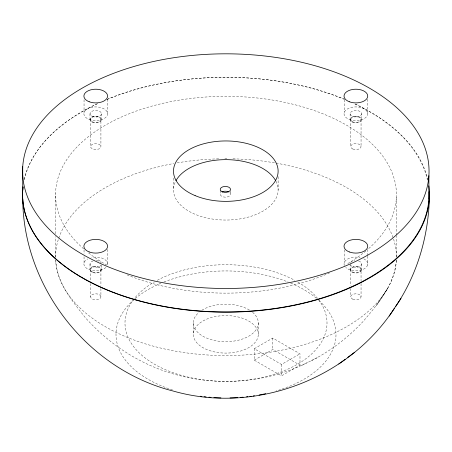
<?xml version="1.0" encoding="UTF-8"?>
<svg xmlns="http://www.w3.org/2000/svg" width="452" height="452" viewBox="0 0 452 452"><rect width="100%" height="100%" fill="white"/><g stroke="black" fill="none" stroke-linecap="round" stroke-linejoin="round"><path stroke-width="0.34" stroke-dasharray="2.26 1.69" d="M55.562 256.985L55.568 236.571M55.568 233.757L55.573 193.631M396.364 257.261L396.387 236.074M396.387 235.368L396.427 195.823M396.364 260.086C394.828 284.246 378.154 303.727 363.205 321.378C348.147 337.508 330.401 351.328 310.558 361.063M254.261 348.741L272.754 338.062L299.987 353.786L299.987 365.193L281.494 375.872L254.261 360.148L254.261 348.741L281.494 364.459L299.987 353.786M254.261 360.148L272.754 349.469L299.987 365.193M55.76 260.279C56.715 282.669 72.032 300.687 85.208 317.502C104.508 339.22 128.571 356.617 155.46 367.702C203.863 387.449 260.668 385.991 307.518 362.56M301.45 365.6L317.355 357.656M367.566 99.214L367.566 114.859M367.566 249.402L367.566 255.521M367.566 256.205L367.566 265.047M361.623 113.746A5.746 3.317 0 0 1 353.001 116.622A5.746 3.317 0 0 1 353.001 110.876A5.746 3.317 0 0 1 361.623 113.746L361.623 119.526A5.746 3.317 0 0 1 353.001 122.402A5.746 3.317 0 0 1 353.001 116.65A5.746 3.317 0 0 1 361.623 119.526M361.623 263.934L361.623 269.714M361.052 119.526L361.052 146.601M361.052 269.714A5.175 2.989 0 0 1 353.289 272.302A5.175 2.989 0 0 1 353.289 267.126A5.175 2.989 0 0 1 361.052 269.714L361.052 280.822M361.052 283.596L361.052 296.789M350.701 119.526L350.701 146.601M350.701 269.714L350.701 285.681M350.701 288.455L350.701 296.789M350.13 113.746L350.13 119.526M350.13 263.934L350.13 269.714M344.187 99.706L344.187 112.633M344.187 249.894L344.187 262.821M281.494 364.459L281.494 375.872M278.121 176.692L278.121 189.846M272.754 338.062L272.754 349.469M258.29 322.926L258.29 334.339A32.476 18.752 0 0 1 209.57 350.577A32.476 18.752 0 0 1 209.57 318.095A32.476 18.752 0 0 1 258.29 334.339M230.537 190.778L230.537 194.19M220.186 190.094L220.186 194.19M193.332 322.926L193.332 334.339M173.5 178.077L173.5 189.846M107.435 99.214L107.435 114.859M107.435 249.402L107.435 265.047A11.848 6.842 0 0 0 91.7 257.504M101.491 113.746L101.491 119.526M101.491 265.217L101.491 269.714A5.746 3.317 0 0 1 92.869 272.584A5.746 3.317 0 0 1 92.869 266.838A5.746 3.317 0 0 1 101.491 269.714M100.915 119.526A5.175 2.989 0 0 1 93.157 122.113A5.175 2.989 0 0 1 93.157 116.938A5.175 2.989 0 0 1 100.915 119.526L100.915 146.601A5.175 2.989 0 0 1 93.157 149.188A5.175 2.989 0 0 1 93.157 144.013A5.175 2.989 0 0 1 100.915 146.601M100.915 269.714L100.915 285.681M100.915 288.455L100.915 296.789A5.175 2.989 0 0 1 93.157 299.377A5.175 2.989 0 0 1 93.157 294.201A5.175 2.989 0 0 1 100.915 296.789M90.569 119.526L90.569 146.601M90.569 269.714L90.569 282.901M90.569 283.596L90.569 296.789M89.993 113.746L89.993 119.526M89.993 263.934L89.993 269.714M84.049 99.706L84.049 112.633M84.049 249.894L84.049 253.979M84.049 256.696L84.049 262.821M24.306 179.359A203.23 117.334 0 0 1 98.225 103.288M107.073 99.395A203.23 117.334 0 0 1 344.243 99.27M354.927 104.011A203.23 117.334 0 0 1 427.688 181.111M275.969 181.269A52.308 30.199 0 0 1 225.808 220.045A52.308 30.199 0 0 1 175.653 181.269M229.887 192.738A5.175 2.989 0 0 1 225.362 197.174A5.175 2.989 0 0 1 220.836 192.738M105.904 267.454A11.848 6.842 0 0 1 88.293 269.256A11.848 6.842 0 0 1 87.654 258.934M101.22 264.94A5.746 3.317 0 0 1 92.101 266.499A5.746 3.317 0 0 1 92.954 261.03M96.338 260.635A5.746 3.317 0 0 1 101.016 262.618M363.719 258.804A11.848 6.842 0 0 1 363.515 269.166A11.848 6.842 0 0 1 345.791 267.527M344.379 265.595A11.848 6.842 0 0 1 347.983 258.832A11.848 6.842 0 0 1 360.024 257.527M358.668 261.03A5.746 3.317 0 0 1 359.521 266.499A5.746 3.317 0 0 1 350.402 264.94M350.599 262.618A5.746 3.317 0 0 1 354.701 260.685M24.255 179.676A203.423 117.441 0 0 1 98.231 103.344M107.214 99.389A203.423 117.441 0 0 1 344.396 99.225M355.148 103.994A203.423 117.441 0 0 1 427.733 179.625M318.909 300.45A109.994 63.506 0 0 1 276.296 390.923M172.461 389.923A109.994 63.506 0 0 1 161.443 283.025M163.935 282.014A109.994 63.506 0 0 1 288.133 282.042M290.709 283.093A109.994 63.506 0 0 1 316.423 298.286M297.823 282.031A101.011 58.319 0 0 1 297.218 364.391A101.011 58.319 0 0 1 154.556 364.261A101.011 58.319 0 0 1 154.403 281.895M157.302 280.28A101.011 58.319 0 0 1 294.93 280.404M83.682 248.871A170.438 98.4 0 0 1 114.073 120.52A170.438 98.4 0 0 1 338.452 120.786A170.438 98.4 0 0 1 367.939 249.205M365.854 250.967A170.438 98.4 0 0 1 346.803 264.143M329.649 272.844A170.438 98.4 0 0 1 126.69 274.697M106.915 265.126A170.438 98.4 0 0 1 87.835 252.346M396.353 260.318A170.438 98.4 0 0 1 225.983 355.566A170.438 98.4 0 0 1 55.647 260.301M55.562 257.504A170.438 98.4 0 0 1 173.749 163.5M177.15 162.889A170.438 98.4 0 0 1 218.819 158.85M224.876 158.765A170.438 98.4 0 0 1 226.893 158.765M232.949 158.844A170.438 98.4 0 0 1 396.438 256.821M252.572 312.298A32.476 18.752 0 0 1 247.334 336.966A32.476 18.752 0 0 1 204.287 336.966A32.476 18.752 0 0 1 199.049 312.298M201.835 310.275A32.476 18.752 0 0 1 249.786 310.275M387.539 288.54L376.392 305.49L387.539 288.54M352.503 272.398A5.746 3.317 0 0 0 361.594 270.053A5.746 3.317 0 0 0 353.532 266.68A5.746 3.317 0 0 0 352.503 272.398M92.372 122.215A5.746 3.317 0 0 0 101.463 119.87A5.746 3.317 0 0 0 93.4 116.497A5.746 3.317 0 0 0 92.372 122.215M349.317 119.447A11.848 6.842 0 0 0 367.702 114.181A11.848 6.842 0 0 0 350.611 107.616A11.848 6.842 0 0 0 349.317 119.447M89.18 119.447A11.848 6.842 0 0 0 107.57 114.181A11.848 6.842 0 0 0 90.479 107.616A11.848 6.842 0 0 0 89.18 119.447M92.372 116.435A5.746 3.317 0 0 0 101.463 114.09A5.746 3.317 0 0 0 93.4 110.717A5.746 3.317 0 0 0 92.372 116.435M352.842 299.207A5.175 2.989 0 0 0 361.024 297.094A5.175 2.989 0 0 0 353.769 294.06A5.175 2.989 0 0 0 352.842 299.207M352.842 149.019A5.175 2.989 0 0 0 361.024 146.911A5.175 2.989 0 0 0 353.769 143.872A5.175 2.989 0 0 0 352.842 149.019M352.842 121.944A5.175 2.989 0 0 0 361.024 119.836A5.175 2.989 0 0 0 353.769 116.797A5.175 2.989 0 0 0 352.842 121.944M92.705 272.132A5.175 2.989 0 0 0 100.886 270.019A5.175 2.989 0 0 0 93.632 266.985A5.175 2.989 0 0 0 92.705 272.132"/><path stroke-width="0.68" d="M429.4 196.388C428.722 235.3 417.478 274.307 395.556 306.614M22.719 199.066C23.323 287.071 87.767 369.583 173.178 391.036C254.651 414.388 348.532 379.381 394.5 308.14M389.257 316.055L401.003 298.399M338.78 364.018L345.113 359.363M347.769 357.368L354.605 352.334M428.891 175.658A203.23 117.334 0 0 1 117.509 270.437A203.23 117.334 0 0 1 131.035 67.359A203.23 117.334 0 0 1 428.891 175.658L428.891 199.129M22.73 166.641L22.73 190.111M428.976 191.75A203.23 117.334 0 0 1 221.474 311.925A203.23 117.334 0 0 1 23.041 186.744M175.964 180.681A52.308 30.199 0 0 1 225.808 159.646A52.308 30.199 0 0 1 275.652 180.681M222.045 191.897A5.175 2.989 0 0 1 228.678 191.897M428.835 185.84A203.423 117.441 0 0 1 227.034 312.168A203.423 117.441 0 0 1 23.018 187.032M265.691 393.675A109.994 63.506 0 0 1 259.064 395.014M254.448 395.788A109.994 63.506 0 0 1 253.143 395.986M251.171 396.263A109.994 63.506 0 0 1 249.854 396.438M247.877 396.681A109.994 63.506 0 0 1 246.549 396.833M243.159 397.172A109.994 63.506 0 0 1 240.43 397.404M237.69 397.59A109.994 63.506 0 0 1 230.045 397.907M220.915 397.884A109.994 63.506 0 0 1 213.858 397.562M211.044 397.359A109.994 63.506 0 0 1 208.931 397.184M206.123 396.907A109.994 63.506 0 0 1 204.027 396.67M201.942 396.415A109.994 63.506 0 0 1 200.558 396.229M195.117 195.609A52.308 30.199 0 0 0 277.839 174.269A52.308 30.199 0 0 0 204.473 143.578A52.308 30.199 0 0 0 195.117 195.609M222.774 191.998A5.175 2.989 0 0 0 230.537 189.416A5.175 2.989 0 0 0 222.774 186.829A5.175 2.989 0 0 0 222.774 191.998M349.317 101.756A11.848 6.842 0 0 0 367.702 96.491A11.848 6.842 0 0 0 350.611 89.931A11.848 6.842 0 0 0 349.317 101.756M89.18 251.945A11.848 6.842 0 0 0 107.57 246.679A11.848 6.842 0 0 0 90.479 240.114A11.848 6.842 0 0 0 89.18 251.945M349.317 251.945A11.848 6.842 0 0 0 367.702 246.679A11.848 6.842 0 0 0 350.611 240.114A11.848 6.842 0 0 0 349.317 251.945M89.18 101.756A11.848 6.842 0 0 0 107.57 96.491A11.848 6.842 0 0 0 90.479 89.931A11.848 6.842 0 0 0 89.18 101.756"/></g></svg>
